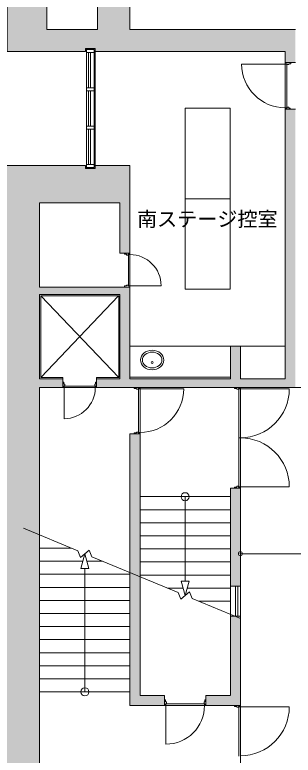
# Model space of a CAD drawing. Units: millimetres at full size, sheet at 1:200; details may follow other scales. Extents: x -96239 to 62349, y -170536 to 17264.
# Drawn here: x -41386 to -35839, y -97555 to -82826 of the extents above; entities that cross this region are included whole.
import ezdxf
from ezdxf.enums import TextEntityAlignment as Align

# ---------------------------------------------------------------- set-up
doc = ezdxf.new("R2010")
doc.units = ezdxf.units.MM
doc.header["$LTSCALE"] = 200
doc.header["$PDMODE"] = 32
doc.header["$PDSIZE"] = 80
for name, color, linetype, lineweight in [('0-1_躯体', 7, 'Continuous', 9), ('0-2_建具', 7, 'Continuous', 9), ('0-5_設備機器', 7, 'Continuous', 9), ('0-6_寸法', 4, 'Continuous', 5), ('0-8_備品', 2, 'Continuous', 5)]:
    doc.layers.add(name, color=color, linetype=linetype, lineweight=lineweight)
doc.layers.add('0-4_室名', color=7, linetype='Continuous')
doc.styles.add('ＭＳ Ｐゴシック', font='')
doc.styles.get('ＭＳ Ｐゴシック').set_extended_font_data('MS PGothic')

msp = doc.modelspace()

# ---------------------------------------------------------------- linework, layer by layer
at = {"layer": '0-1_躯体'}
for p, q in [((-40751.1, -83116.2), (-40751.1, -82591.2)), ((-39091.1, -83116.2), (-39091.1, -82591.2)), ((-40751.1, -83116.2), (-39741.1, -83116.2)), ((-39091.1, -83116.2), (-35796.1, -83116.2)), ((-39976.1, -83496.2), (-39786.1, -83496.2)), ((-39976.1, -83496.2), (-39976.1, -83556.2)), ((-39786.1, -85886.1), (-39786.1, -83496.2)), ((-35996.1, -83556.2), (-39786.1, -83556.2)), ((-35996.1, -88993), (-35996.1, -83556.2)), ((-35796.1, -83776.2), (-35996.1, -83776.2)), ((-35796.1, -84706.2), (-35996.1, -84706.2)), ((-41541.1, -85826.2), (-39976.1, -85826.2)), ((-39976.1, -85826.2), (-39976.1, -85886.1)), ((-39091.1, -85826.2), (-39786.1, -85826.2)), ((-39091.1, -85826.2), (-39091.1, -90066.2)), ((-39976.1, -85886.1), (-39786.1, -85886.1)), ((-40891.1, -86566.2), (-39291.1, -86566.2)), ((-40891.1, -88241.2), (-40891.1, -86566.2)), ((-39291.1, -86566.2), (-39291.1, -87571.2)), ((-39091.1, -87571.2), (-39291.1, -87571.2)), ((-40891.1, -88241.2), (-39091.1, -88241.2)), ((-39316.2, -90041.1), (-40866.1, -88416.2)), ((-39320.4, -88417.2), (-40866.1, -90041.2)), ((-39316.1, -88416.2), (-39316.1, -90041.2)), ((-39291.1, -88391.2), (-39291.1, -90066.2)), ((-35996.1, -88628.8), (-35996.1, -90066.2)), ((-37091.1, -89416.2), (-37091.1, -90066.2)), ((-37091.1, -89416.2), (-35996.1, -89416.2)), ((-36891.1, -90066.2), (-36891.1, -89416.2)), ((-40891.1, -90066.2), (-40426.7, -90066.2)), ((-39756.9, -90041.2), (-39316.1, -90041.2)), ((-39756.9, -90041.2), (-39756.9, -90241.2)), ((-39756.9, -90066.2), (-39291.1, -90066.2)), ((-39091.1, -90066.2), (-37091.1, -90066.2)), ((-36891.1, -90066.2), (-35996.1, -90066.2)), ((-40891.1, -98566.2), (-40891.1, -90241.2)), ((-38891.1, -96366.2), (-38891.1, -90241.2)), ((-36891.1, -98222.5), (-36891.1, -90241.2)), ((-39091.1, -91161.2), (-39091.1, -96566.2)), ((-38891.1, -91161.2), (-39091.1, -91161.2)), ((-36891.1, -92241.2), (-37091.1, -92241.2)), ((-37091.1, -96366.2), (-37091.1, -92241.2)), ((-36891.1, -94191.2), (-37091.1, -94191.2)), ((-36891.1, -94791.2), (-37091.1, -94791.2)), ((-38891.1, -96366.2), (-38401.1, -96366.2)), ((-38401.1, -96566.2), (-38401.1, -96366.2)), ((-37191.1, -96366.2), (-37581.1, -96366.2)), ((-37581.1, -96566.2), (-37581.1, -96366.2)), ((-37434.6, -96366.2), (-37097.2, -96366.2)), ((-37843.4, -96566.2), (-39091.1, -96566.2)), ((-37906.2, -96566.2), (-36891.1, -96566.2))]:
    msp.add_line(p, q, dxfattribs=at)
for points in [[(-41541.1, -57476.2), (-41541.1, -83556.2), (-39976.1, -83556.2)], [(-39741.1, -82591.2), (-39741.1, -83116.2), (-39741.1, -82591.2)], [(-40891.1, -90066.2), (-40891.1, -88391.2), (-39291.1, -88391.2)], [(-40866.1, -90041.2), (-40866.1, -88416.2), (-39316.1, -88416.2)], [(-40866.1, -90041.2), (-40426.7, -90041.2), (-40426.7, -90241.2)], [(-32816.1, -90241.2), (-36891.1, -90241.2), (-38891.1, -90241.2), (-40891.1, -90241.2)]]:
    msp.add_lwpolyline(points, dxfattribs=at)
at = {"layer": '0-1_躯体', "color": 9}
for points in [[(-40751.1, -82591.2), (-41541.1, -82591.2), (-40751.1, -83556.2), (-41541.1, -83556.2)], [(-39091.1, -82591.2), (-39741.1, -82591.2), (-39091.1, -83116.2), (-39741.1, -83116.2)], [(-39976.1, -83556.2), (-39976.1, -83116.2), (-40751.1, -83556.2), (-40751.1, -83116.2)], [(-39786.1, -83496.2), (-39786.1, -83116.2), (-39976.1, -83496.2), (-39976.1, -83116.2)], [(-39786.1, -83116.2), (-39786.1, -83556.2), (-35996.1, -83116.2), (-35996.1, -83556.2)], [(-35796.1, -83776.2), (-35796.1, -83116.2), (-35996.1, -83776.2), (-35996.1, -83116.2)], [(-35796.1, -84706.2), (-35996.1, -84706.2), (-35796.1, -90066.2), (-35996.1, -90066.2)], [(-39976.1, -85826.2), (-41541.1, -85826.2), (-39976.1, -86566.2), (-41541.1, -86566.2)], [(-39091.1, -85826.2), (-39786.1, -85826.2), (-39091.1, -86566.2), (-39786.1, -86566.2)], [(-39786.1, -85886.1), (-39976.1, -85886.1), (-39786.1, -86566.2), (-39976.1, -86566.2)], [(-40891.1, -86566.2), (-41541.1, -86566.2), (-40891.1, -99246.2), (-41541.1, -99246.2)], [(-39291.1, -87571.2), (-39091.1, -87571.2), (-39291.1, -86566.2), (-39091.1, -86566.2)], [(-39091.1, -88241.2), (-40891.1, -88241.2), (-39091.1, -88391.2), (-40891.1, -88391.2)], [(-39091.1, -88391.2), (-39291.1, -88391.2), (-39091.1, -90066.2), (-39291.1, -90066.2)], [(-36891.1, -89416.2), (-37091.1, -89416.2), (-36891.1, -90241.2), (-37091.1, -90241.2)], [(-40426.7, -90066.2), (-40891.1, -90066.2), (-40426.7, -90241.2), (-40891.1, -90241.2)], [(-39756.9, -90241.2), (-37091.1, -90241.2), (-39756.9, -90066.2), (-37091.1, -90066.2)], [(-35796.1, -90241.2), (-35796.1, -90066.2), (-36891.1, -90241.2), (-36891.1, -90066.2)], [(-38891.1, -91161.2), (-39091.1, -91161.2), (-38891.1, -96566.2), (-39091.1, -96566.2)], [(-37091.1, -94191.2), (-36891.1, -94191.2), (-37091.1, -92241.2), (-36891.1, -92241.2)], [(-36891.1, -96566.2), (-36891.1, -94791.2), (-37091.1, -96566.2), (-37091.1, -94791.2)], [(-38401.1, -96366.2), (-39091.1, -96366.2), (-38401.1, -96566.2), (-39091.1, -96566.2)], [(-37091.1, -96366.2), (-37581.1, -96366.2), (-37091.1, -96566.2), (-37581.1, -96566.2)]]:
    msp.add_solid(points, dxfattribs=at)
at = {"layer": '0-2_建具'}
for p, q in [((-39956.1, -83531.5), (-39956.1, -83496.3)), ((-39786.1, -83496.3), (-39956.1, -83496.3)), ((-39786.1, -83496.3), (-39786.1, -85866.2)), ((-39956.1, -83516.2), (-39806.1, -83516.2)), ((-39956.1, -83531.5), (-39956.1, -85886.1)), ((-39956.1, -83576.2), (-39806.1, -83576.2)), ((-39918.6, -83576.2), (-39918.6, -84279.9)), ((-39881.1, -83576.2), (-39881.1, -84279.9)), ((-39806.1, -85866.2), (-39806.1, -83516.2)), ((-39786.1, -83556.2), (-39806.1, -83556.2)), ((-35886.1, -83776.2), (-35996.1, -83776.2)), ((-35996.1, -83776.2), (-35996.1, -83801.2)), ((-35926.1, -83801.2), (-35886.1, -83801.2)), ((-35926.1, -83816.2), (-35926.1, -83801.2)), ((-35886.1, -83801.2), (-35886.1, -83776.2)), ((-35996.1, -83806.2), (-35996.1, -84676.2)), ((-35996.1, -83806.2), (-35966.1, -83806.2)), ((-35966.1, -83806.2), (-35966.1, -84676.2)), ((-35961.1, -83816.2), (-35926.1, -83816.2)), ((-39956.1, -84279.9), (-39806.1, -84279.9)), ((-39956.1, -84339.9), (-39806.1, -84339.9)), ((-39918.6, -84339.9), (-39918.6, -85043.2)), ((-39881.1, -84339.9), (-39881.1, -85043.2)), ((-35996.1, -84676.2), (-35966.1, -84676.2)), ((-35961.1, -84681.2), (-35961.1, -84666.2)), ((-35961.1, -84666.2), (-35926.1, -84666.2)), ((-35926.1, -84666.2), (-35926.1, -84681.2)), ((-35926.1, -84681.2), (-35896.1, -84681.2)), ((-35896.1, -84706.2), (-35896.1, -84681.2)), ((-35996.1, -84706.2), (-35896.1, -84706.2)), ((-39956.1, -85043.2), (-39806.1, -85043.2)), ((-39956.1, -85103.2), (-39806.1, -85103.2)), ((-39918.6, -85806.2), (-39918.6, -85103.2)), ((-39881.1, -85806.2), (-39881.1, -85103.2)), ((-39956.1, -85806.2), (-39806.1, -85806.2)), ((-39956.1, -85866.2), (-39806.1, -85866.2)), ((-39806.1, -85826.1), (-39786.1, -85826.1)), ((-39786.1, -85886.1), (-39786.1, -85826.1)), ((-39786.1, -85886.1), (-39956.1, -85886.1)), ((-39091.1, -87571.2), (-39201.1, -87571.2)), ((-39201.1, -87591.2), (-39201.1, -87571.2)), ((-39161.1, -87591.2), (-39201.1, -87591.2)), ((-39161.1, -87606.2), (-39161.1, -87591.2)), ((-39126.1, -87606.2), (-39161.1, -87606.2)), ((-39121.1, -88216.2), (-39121.1, -87596.2)), ((-39091.1, -87596.2), (-39121.1, -87596.2)), ((-39091.1, -87571.2), (-39091.1, -87591.2)), ((-39091.1, -88216.2), (-39091.1, -87596.2)), ((-39201.1, -88221.2), (-39201.1, -88241.2)), ((-39126.1, -88206.2), (-39161.1, -88206.2)), ((-39091.1, -88216.2), (-39121.1, -88216.2)), ((-39091.1, -88241.2), (-39091.1, -88221.2)), ((-39091.1, -88241.2), (-39201.1, -88241.2)), ((-40426.9, -90241.2), (-40426.9, -90131.2)), ((-40406.9, -90131.2), (-40426.9, -90131.2)), ((-39776.9, -90171.2), (-39776.9, -90131.2)), ((-39776.9, -90131.2), (-39756.9, -90131.2)), ((-39756.9, -90241.2), (-39756.9, -90131.2)), ((-40426.9, -90241.2), (-40406.9, -90241.2)), ((-40401.9, -90241.2), (-40401.9, -90211.2)), ((-40401.9, -90211.2), (-39781.9, -90211.2)), ((-40401.9, -90241.2), (-39781.9, -90241.2)), ((-40391.9, -90206.2), (-40391.9, -90171.2)), ((-39791.9, -90206.2), (-39791.9, -90171.2)), ((-39791.9, -90171.2), (-39776.9, -90171.2)), ((-39781.9, -90241.2), (-39781.9, -90211.2)), ((-39756.9, -90241.2), (-39776.9, -90241.2)), ((-38891.1, -90241.2), (-39006.1, -90241.2)), ((-38926.1, -90276.2), (-38961.1, -90276.2)), ((-38926.1, -90261.2), (-38926.1, -90276.2)), ((-38891.1, -90261.2), (-38926.1, -90261.2)), ((-38891.1, -90266.2), (-38921.1, -90266.2)), ((-38921.1, -90266.2), (-38921.1, -91136.2)), ((-38891.1, -90241.2), (-38891.1, -90261.2)), ((-38891.1, -90266.2), (-38891.1, -91136.2)), ((-37006.1, -90241.2), (-36891.1, -90241.2)), ((-36926.1, -90276.2), (-36961.1, -90276.2)), ((-36926.1, -90261.2), (-36926.1, -90276.2)), ((-36891.1, -90261.2), (-36926.1, -90261.2)), ((-36891.1, -90266.2), (-36921.1, -90266.2)), ((-36921.1, -90266.2), (-36921.1, -91246.2)), ((-36891.1, -90241.2), (-36891.1, -90261.2)), ((-36891.1, -90266.2), (-36891.1, -91246.2)), ((-39006.1, -91161.2), (-39006.1, -91141.2)), ((-38891.1, -91161.2), (-39006.1, -91161.2)), ((-38926.1, -91126.2), (-38961.1, -91126.2)), ((-38891.1, -91136.2), (-38921.1, -91136.2)), ((-38891.1, -91161.2), (-38891.1, -91141.2)), ((-36921.1, -92216.2), (-36921.1, -91236.2)), ((-36891.1, -91241.2), (-36921.1, -91241.2)), ((-36891.1, -92216.2), (-36891.1, -91236.2)), ((-36891.1, -91271.2), (-36891.1, -91251.2)), ((-37006.1, -92241.2), (-36891.1, -92241.2)), ((-36926.1, -92206.2), (-36961.1, -92206.2)), ((-36891.1, -92216.2), (-36921.1, -92216.2)), ((-36891.1, -92241.2), (-36891.1, -92221.2)), ((-37091.1, -92411.2), (-38891.1, -92411.2)), ((-38891.1, -92411.2), (-38891.1, -94004.9)), ((-37991.1, -92411.2), (-37991.1, -94090.1)), ((-37091.1, -92411.2), (-37091.1, -94791.2)), ((-37091.1, -92671.2), (-38891.1, -92671.2)), ((-37091.1, -92931.2), (-38891.1, -92931.2)), ((-40129.7, -93491.6), (-41215.6, -93041.6)), ((-37091.1, -93191.2), (-38891.1, -93191.2)), ((-40891.1, -96296.2), (-40891.1, -93436.2)), ((-40891.1, -93436.2), (-40263.4, -93436.2)), ((-37091.1, -93451.2), (-38891.1, -93451.2)), ((-39991.1, -93549), (-40068.5, -93837.8)), ((-39991.1, -93549), (-39913.8, -93837.8)), ((-39852.6, -93606.4), (-38128.8, -94320.7)), ((-40891.1, -93696.2), (-40030.6, -93696.2)), ((-39951.7, -93696.2), (-39635.9, -93696.2)), ((-37091.1, -93711.2), (-38891.1, -93711.2)), ((-39091.1, -93956.2), (-40891.1, -93956.2)), ((-39913.8, -93837.8), (-40068.5, -93837.8)), ((-39991.1, -96296.2), (-39991.1, -93837.8)), ((-39091.1, -96296.2), (-39091.1, -93921.9)), ((-37091.1, -93971.2), (-38891.1, -93971.2)), ((-37913.8, -94090.1), (-38068.5, -94090.1)), ((-38068.5, -94090.1), (-37991.1, -94378.9)), ((-37913.8, -94090.1), (-37991.1, -94378.9)), ((-39091.1, -94216.2), (-40891.1, -94216.2)), ((-38343.9, -94231.2), (-38030.7, -94231.2)), ((-37091.1, -94231.2), (-37951.5, -94231.2)), ((-37091.1, -94191.2), (-36891.1, -94191.2)), ((-37091.1, -94797.7), (-37091.1, -94191.2)), ((-36991.1, -94791.2), (-36991.1, -94191.2)), ((-36941.1, -94791.2), (-36941.1, -94191.2)), ((-36891.1, -94791.2), (-36891.1, -94191.2)), ((-38128.8, -94320.7), (-38074.7, -94451.4)), ((-38074.7, -94451.4), (-37905.7, -94304.9)), ((-37905.7, -94304.9), (-37851.6, -94435.5)), ((-39091.1, -94476.2), (-40891.1, -94476.2)), ((-37851.6, -94435.5), (-36891.1, -94833.5)), ((-37091.1, -94491.2), (-37717.6, -94491.2)), ((-39091.1, -94736.2), (-40891.1, -94736.2)), ((-37091.1, -94791.2), (-36891.1, -94791.2)), ((-39091.1, -94996.2), (-40891.1, -94996.2)), ((-39091.1, -95256.2), (-40891.1, -95256.2)), ((-39091.1, -95516.2), (-40891.1, -95516.2)), ((-39091.1, -95776.2), (-40891.1, -95776.2)), ((-39091.1, -96296.2), (-39091.1, -95736.2)), ((-39091.1, -96036.2), (-40891.1, -96036.2)), ((-39091.1, -96296.2), (-40891.1, -96296.2)), ((-38381.1, -96496.2), (-38381.1, -96451.2)), ((-37601.1, -96496.2), (-37601.1, -96451.2)), ((-37601.1, -96451.2), (-37581.1, -96451.2)), ((-37581.1, -96566.2), (-37581.1, -96451.2)), ((-38401.1, -96566.2), (-38381.1, -96566.2)), ((-38366.1, -96496.2), (-38381.1, -96496.2)), ((-38381.1, -96531.2), (-38366.1, -96531.2)), ((-38381.1, -96566.2), (-38381.1, -96531.2)), ((-38376.1, -96566.2), (-38376.1, -96536.2)), ((-38376.1, -96536.2), (-37606.1, -96536.2)), ((-38376.1, -96566.2), (-37606.1, -96566.2)), ((-38366.1, -96531.2), (-38366.1, -96496.2)), ((-37616.1, -96531.2), (-37616.1, -96496.2)), ((-37616.1, -96496.2), (-37601.1, -96496.2)), ((-37601.1, -96531.2), (-37616.1, -96531.2)), ((-37606.1, -96566.2), (-37606.1, -96536.2)), ((-37601.1, -96566.2), (-37601.1, -96531.2)), ((-37581.1, -96566.2), (-37601.1, -96566.2)), ((-37006.1, -96586.2), (-37006.1, -96566.2)), ((-36891.1, -96566.2), (-37006.1, -96566.2)), ((-36926.1, -96601.2), (-36961.1, -96601.2)), ((-36926.1, -96586.2), (-36926.1, -96601.2)), ((-36891.1, -96586.2), (-36926.1, -96586.2)), ((-36891.1, -96591.2), (-36921.1, -96591.2)), ((-36921.1, -96591.2), (-36921.1, -97571.2)), ((-36891.1, -96566.2), (-36891.1, -96586.2)), ((-36891.1, -96591.2), (-36891.1, -97571.2))]:
    msp.add_line(p, q, dxfattribs=at)
at = {"layer": '0-2_建具', "color": 4, "lineweight": 5}
for p, q in [((-35996.1, -83806.2), (-36866.1, -83806.2)), ((-39091.1, -88216.2), (-38471.1, -88216.2)), ((-40401.9, -90241.2), (-40401.9, -90861.2)), ((-38891.1, -90266.2), (-38021.1, -90266.2)), ((-36891.1, -90266.2), (-35916.1, -90266.2)), ((-36891.1, -92216.2), (-35916.1, -92216.2)), ((-38376.1, -96566.2), (-38376.1, -97336.2)), ((-36891.1, -96591.2), (-35916.1, -96591.2))]:
    msp.add_line(p, q, dxfattribs=at)
at = {"layer": '0-2_建具'}
for points in [[(-35996.1, -83801.2), (-35961.1, -83801.2), (-35961.1, -83816.2)], [(-35996.1, -84706.2), (-35996.1, -84681.2), (-35961.1, -84681.2)], [(-39091.1, -87591.2), (-39126.1, -87591.2), (-39126.1, -87606.2)], [(-39161.1, -88206.2), (-39161.1, -88221.2), (-39201.1, -88221.2)], [(-39091.1, -88221.2), (-39126.1, -88221.2), (-39126.1, -88206.2)], [(-40391.9, -90171.2), (-40406.9, -90171.2), (-40406.9, -90131.2)], [(-40406.9, -90241.2), (-40406.9, -90206.2), (-40391.9, -90206.2)], [(-39776.9, -90241.2), (-39776.9, -90206.2), (-39791.9, -90206.2)], [(-38961.1, -90276.2), (-38961.1, -90261.2), (-39006.1, -90261.2), (-39006.1, -90241.2)], [(-36961.1, -90276.2), (-36961.1, -90261.2), (-37006.1, -90261.2), (-37006.1, -90241.2)], [(-38961.1, -91126.2), (-38961.1, -91141.2), (-39006.1, -91141.2)], [(-38891.1, -91141.2), (-38926.1, -91141.2), (-38926.1, -91126.2)], [(-36961.1, -92206.2), (-36961.1, -92221.2), (-37006.1, -92221.2), (-37006.1, -92241.2)], [(-36891.1, -92221.2), (-36926.1, -92221.2), (-36926.1, -92206.2)], [(-39852.6, -93606.4), (-39906.7, -93475.7), (-40075.6, -93622.2), (-40129.7, -93491.6)], [(-38381.1, -96451.2), (-38401.1, -96451.2), (-38401.1, -96566.2)], [(-36961.1, -96601.2), (-36961.1, -96586.2), (-37006.1, -96586.2)]]:
    msp.add_lwpolyline(points, dxfattribs=at)
for centre in [(-37992.7, -92412.7), (-39989.6, -96294.6)]:
    msp.add_circle(centre, 80, dxfattribs=at)
at = {"layer": '0-2_建具', "color": 4, "lineweight": 5}
for centre, radius, start, end in [((-35996.1, -83806.2), 870, 180, 270), ((-39091.1, -88216.2), 620, 0, 90), ((-40401.9, -90241.2), 620, 270, 0), ((-38891.1, -90266.2), 870, 270, 0), ((-36891.1, -90266.2), 975, 270, 0), ((-36891.1, -92216.2), 975, 0, 90), ((-38376.1, -96566.2), 770, 270, 0), ((-36891.1, -96591.2), 975, 270, 0)]:
    msp.add_arc(centre, radius, start, end, dxfattribs=at)
at = {"layer": '0-5_設備機器'}
for p, q in [((-39091.1, -89416.2), (-37091.1, -89416.2)), ((-39091.1, -90066.2), (-39091.1, -89416.2)), ((-39091.1, -90036.2), (-37091.1, -90036.2))]:
    msp.add_line(p, q, dxfattribs=at)
msp.add_lwpolyline([(-39091.1, -90066.2), (-37091.1, -90066.2), (-37091.1, -89416.2)], dxfattribs=at)
msp.add_circle((-38649.4, -89742.7), 22.2, dxfattribs=at)
for major_axis, ratio in [((-232.5, 1), 0.8356), ((-195.3, 0.8), 0.8043)]:
    msp.add_ellipse((-38649.4, -89693.9), major_axis=major_axis, ratio=ratio, dxfattribs=at)
at = {"layer": '0-6_寸法'}
msp.add_line((-27296.1, -93546.9), (-36891.1, -93546.9), dxfattribs=at)
msp.add_point((-36891.1, -93546.9), dxfattribs=at)
at = {"layer": '0-8_備品'}
for points in [[(-37993.6, -84686.2), (-37093.6, -84686.2), (-37093.6, -86486.2)], [(-37993.6, -84686.2), (-37993.6, -86486.2), (-37093.6, -86486.2), (-37093.6, -88286.2)], [(-37993.6, -86486.2), (-37993.6, -88286.2), (-37093.6, -88286.2)]]:
    msp.add_lwpolyline(points, dxfattribs=at)

# ---------------------------------------------------------------- texts
at = {"layer": '0-4_室名', "style": 'ＭＳ Ｐゴシック'}
msp.add_text('南ステージ控室', height=293.3, dxfattribs=at).set_placement((-38950.8, -87123.9), align=Align.BOTTOM_LEFT)

doc.saveas('drawing.dxf')
